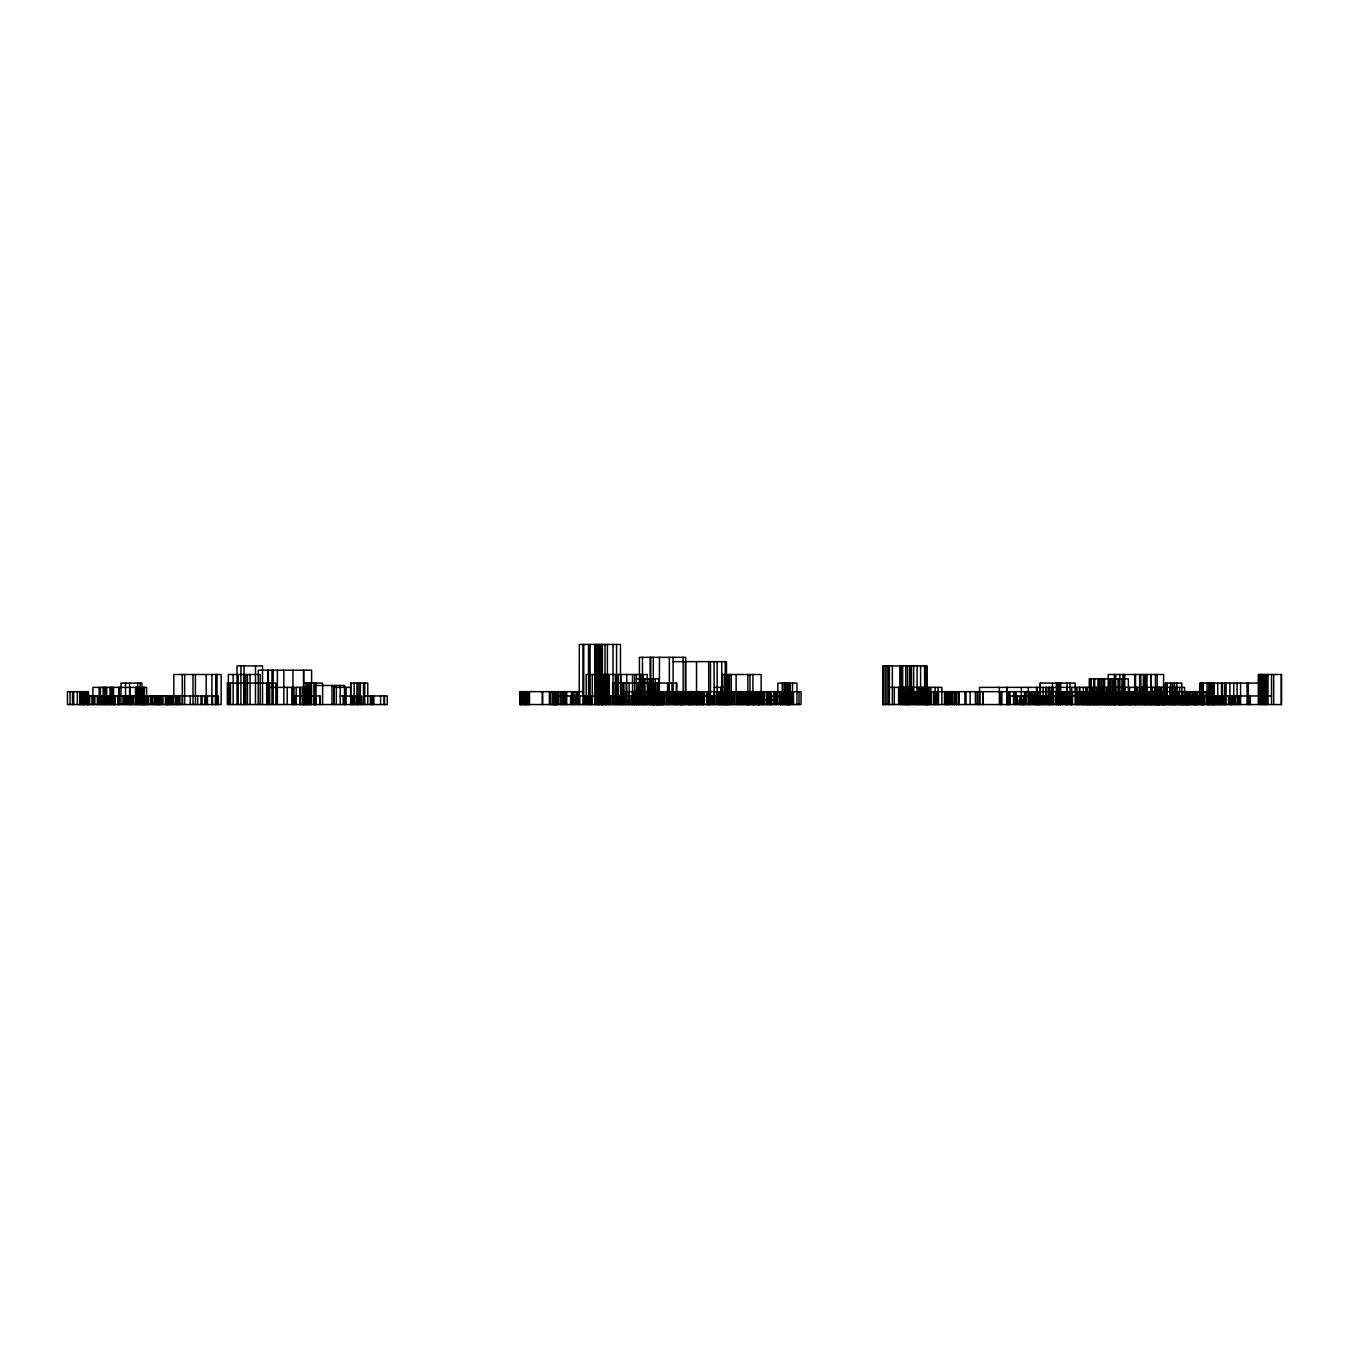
<?xml version="1.0" encoding="UTF-8"?>
<svg xmlns="http://www.w3.org/2000/svg" width="1349" height="1349" viewBox="0 0 1349 1349"><rect width="100%" height="100%" fill="white"/><g stroke="black" fill="none" stroke-linecap="round" stroke-linejoin="round"><path stroke-width="1.5" d="M673.117 661.617L726.504 661.617L726.42 704.549M620.473 674.5L586.208 674.5L586.208 704.549M721.648 674.5L761.156 674.5L761.156 704.549M636.391 678.8L658.734 678.8L658.734 704.549M303.744 683.083L322.613 683.083L322.613 704.549M1266.155 683.083L1199.716 683.083L1199.716 704.549M316.02 685.477L344.484 685.477L344.484 704.549M269.665 687.383L305.414 687.383L305.414 704.549M350.757 687.383L333.928 687.383L333.928 704.549M714.177 687.383L727.684 687.383L727.684 704.549M889.362 687.383L941.838 687.383L941.838 704.549M582.937 691.666L519.669 691.666L519.803 704.549M898.586 691.666L1213.426 691.666L1213.291 704.549M340.201 695.966L361.751 696.202L361.751 704.549M363.505 695.966L387.264 695.966L387.264 704.549L227.357 704.549L227.357 683.083L275.887 683.083L275.887 704.549M557.407 695.966L732.591 695.966M736.588 695.966L748.172 695.966M751.966 695.966L748.594 695.966L748.594 704.549M782.96 695.966L771.645 695.966L771.847 704.549M1067.11 695.966L1084.714 695.966M1087.8 695.966L1271.551 695.966M618.23 700.249L625.346 700.249M649.189 700.249L627.926 700.249L627.926 704.549M759.133 700.249L774.09 700.249M907.253 700.249L909.209 700.249M1025.139 700.249L1019.203 700.249L1019.203 704.549M1035.307 700.249L1039.219 700.249L1039.219 704.549M519.669 704.549L801.019 704.549L801.019 691.666L622.024 691.666L622.024 704.549M1281.263 674.5L1281.263 704.549M1273.709 674.5L1273.709 704.549M1271.551 674.5L1271.551 704.549M1267.976 674.5L1267.976 704.549M1267.065 674.5L1266.964 704.549M1266.205 674.5L1266.155 704.549M1265.345 674.5L1265.345 704.549M1264.553 674.5L1264.553 704.549M1263.76 674.5L1263.76 704.549M1262.462 674.5L1262.462 704.549M1261.652 674.5L1261.652 704.549M1261.366 674.5L1261.366 704.549M1260.64 674.5L1260.64 704.549M1259.561 674.5L1259.561 704.549M1258.297 704.549L1258.297 674.5L1281.55 674.5L1281.55 704.549L882.786 704.549L882.786 665.917L926.847 665.917L926.847 704.549M1250.338 695.966L1250.338 704.549M1249.646 695.966L1249.646 704.549M1248.348 683.083L1248.348 704.549M1247.066 683.083L1247.049 704.549M1240.574 683.083L1240.574 704.549M1239.225 695.966L1239.225 704.549M1238.483 695.966L1238.483 704.549M1237.067 683.083L1237.168 704.549M1235.33 695.966L1235.33 704.549M1233.745 683.083L1233.745 704.549L1233.61 695.966M1233.222 695.966L1233.222 704.549M1232.16 695.966L1232.16 704.549M1231.485 695.966L1231.485 704.549M1231.215 695.966L1231.215 704.549M1229.9 683.083L1229.9 704.549M1229.377 695.966L1229.377 704.549M1228.45 695.966L1228.45 704.549M1226.089 683.083L1226.089 704.549M1225.28 695.966L1225.28 704.549M1224.875 695.966L1224.875 704.549M1224.656 683.083L1224.538 704.549M1224.032 695.966L1224.032 704.549M1223.088 695.966L1223.105 704.549M1222.97 695.966L1222.97 704.549M1222.396 683.083L1222.43 704.549M1221.503 683.083L1221.553 704.549M1221.115 695.966L1221.115 704.549M1219.901 695.966L1219.901 704.549M1219.85 695.966L1219.85 704.549M1219.429 695.966L1219.429 704.549M1219.192 695.966L1219.192 704.549M1218.552 695.966L1218.552 704.549M1217.709 683.083L1217.776 704.549M1217.354 695.966L1217.253 704.549M1216.056 695.966L1216.124 704.549M1215.634 695.966L1215.634 704.549M1214.876 695.966L1214.876 704.549M1214.825 695.966L1214.825 704.549M1214.016 683.083L1214.016 704.549M1213.662 683.083L1213.662 704.549M1213.122 695.966L1213.122 704.549M1212.835 691.666L1212.835 704.549M1212.397 683.083L1212.414 704.549M1212.11 695.966L1212.11 704.549M1211.992 695.966L1211.992 704.549M1211.098 683.083L1211.098 704.549M1210.694 695.966L1210.694 704.549M1210.137 683.083L1210.272 704.549M1209.615 691.666L1209.615 704.549M1209.446 695.966L1209.446 704.549M1209.008 691.666L1209.109 704.549M1208.805 683.083L1208.906 704.549M1208.333 695.966L1208.333 704.549M1207.827 695.966L1207.827 704.549M1207.406 691.666L1207.406 704.549M1207.068 683.083L1207.237 704.549M1206.023 691.666L1206.09 704.549M1203.999 695.966L1203.999 704.549M1203.78 691.666L1203.78 704.549M1203.274 683.083L1203.274 704.549M1202.617 695.966L1202.617 704.549M1202.212 695.966L1202.465 704.549M1202.144 695.966L1202.144 704.549M1201.841 683.083L1201.824 704.549M1200.88 683.083L1200.88 704.549M1200.34 691.666L1200.34 704.549M1200.003 695.966L1200.003 704.549M1198.468 695.966L1198.468 704.549M1197.794 691.666L1197.71 704.549M1197.153 691.666L1197.153 704.549M1196.867 695.966L1196.867 704.549L1196.732 691.666M1196.394 691.666L1196.394 704.549M1196.007 691.666L1195.973 704.549M1195.652 691.666L1195.534 704.549M1195.315 691.666L1195.315 704.549M1194.995 691.666L1194.995 704.549M1194.792 691.666L1194.742 704.549M1194.354 691.666L1194.354 704.549M1193.932 691.666L1193.781 704.549M1193.511 691.666L1193.511 704.549M1192.853 691.666L1192.651 704.549M1192.128 691.666L1192.28 704.549M1191.673 704.549L1191.656 695.966L1191.471 704.549M1190.425 691.666L1190.425 704.549M1190.324 695.966L1190.324 704.549M1189.565 695.966L1189.565 704.549M1189.295 691.666L1189.295 704.549M1188.654 695.966L1188.654 704.549M1188.334 695.966L1188.334 704.549M1188.081 691.666L1188.081 704.549M1187.778 695.966L1187.778 704.549M1187.373 691.666L1187.457 704.549M1187.069 691.666L1187.069 704.549M1186.833 691.666L1186.783 704.549M1186.58 691.666L1186.479 704.549M1186.209 691.666L1186.311 704.549M1186.041 695.966L1186.041 704.549M1185.602 695.966L1185.602 704.549M1184.911 695.966L1184.911 704.549M1184.591 704.549L1184.591 687.383L979.526 687.383L979.526 704.549M1184.085 695.966L1184.085 704.549M1183.832 695.966L1183.933 704.549M1183.174 695.966L1183.343 704.549M1182.888 691.666L1183.056 704.549M1182.517 695.966L1182.483 704.549M1181.96 695.966L1182.146 704.549M1181.791 704.549L1181.791 683.083L1165.283 683.083L1165.283 704.549M1181.623 695.966L1181.657 704.549M1181.151 695.966L1181.151 704.549M1181.066 695.966L1181.066 704.549M1180.662 695.966L1180.662 704.549M1179.566 687.383L1179.566 704.549M1178.942 695.966L1178.874 704.549M1178.621 691.666L1178.621 704.549M1178.368 691.666L1178.368 704.549M1177.559 695.966L1177.559 704.549M1176.884 683.083L1176.766 704.549M1176.463 687.383L1176.598 704.549M1175.637 695.966L1175.552 704.549M1175.299 687.383L1175.299 704.549M1174.692 695.966L1174.844 704.549M1174.541 683.083L1174.456 704.549M1174.203 695.966L1174.203 704.549M1173.917 691.666L1173.917 704.549M1173.714 691.666L1173.613 704.549M1173.31 691.666L1173.512 704.549M1172.686 683.083L1172.686 704.549M1172.365 683.083L1172.298 704.549M1171.944 695.966L1171.944 704.549M1171.792 687.383L1171.775 704.549M1171.252 695.966L1171.252 704.549M1170.949 691.666L1170.797 704.549M1170.544 683.083L1170.544 704.549M1169.903 687.383L1169.903 704.549M1168.976 695.966L1168.976 704.549M1168.47 695.966L1168.47 704.549M1168.386 695.966L1168.386 704.549M1167.627 695.966L1167.627 704.549M1167.307 683.083L1167.121 704.549M1166.345 691.666L1166.345 704.549M1165.637 683.083L1165.637 704.549M1164.592 691.666L1164.659 704.549M1164.44 691.666L1164.271 704.549M1164.221 691.666L1164.221 704.549M1163.765 687.383L1163.715 704.549M1163.529 704.549L1163.597 674.5L1108.17 674.5L1108.322 704.549M1162.889 695.966L1163.04 704.549M1162.804 691.666L1162.619 704.549M1162.467 695.966L1162.467 704.549M1161.894 691.666L1161.826 704.549M1161.607 687.383L1161.523 704.549M1161.236 687.383L1161.236 704.549M1160.899 691.666L1160.899 704.549M1159.82 687.383L1159.82 704.549M1159.516 687.383L1159.516 704.549M1159.213 691.666L1159.213 704.549M1159.044 691.666L1159.027 704.549M1158.909 687.383L1158.707 704.549M1158.369 695.966L1158.369 704.549M1158.336 691.666L1158.336 704.549M1158.049 687.383L1158.049 704.549M1157.678 691.666L1157.746 704.549M1157.493 691.666L1157.493 704.549M1157.172 674.5L1157.155 704.549M1156.683 687.383L1156.683 704.549M1156.633 695.966L1156.633 704.549M1156.127 704.549L1156.127 691.666L1155.941 704.549M1155.435 674.5L1155.435 704.549M1155.048 691.666L1155.216 704.549M1154.896 687.383L1154.795 704.549M1154.491 695.966L1154.491 704.549M1154.002 695.966L1154.002 704.549M1153.749 695.966L1153.749 704.549M1153.344 691.666L1153.344 704.549M1153.108 691.666L1153.108 704.549M1152.417 687.383L1152.417 704.549M1151.81 695.966L1151.81 704.549M1151.405 691.666L1151.405 704.549M1151.304 674.5L1151.304 704.549M1150.815 674.5L1150.933 704.549M1150.68 695.966L1150.714 704.549M1150.039 691.666L1150.039 704.549M1149.803 695.966L1149.719 704.549M1149.5 691.666L1149.5 704.549M1149.23 691.666L1149.196 704.549M1148.758 691.666L1148.64 704.549L1148.454 695.966M1148.066 691.666L1148.066 704.549M1147.695 691.666L1147.712 704.549M1147.577 691.666L1147.392 704.549M1146.903 687.383L1146.903 704.549L1146.751 674.5M1146.481 674.5L1146.296 704.549M1145.992 695.966L1145.992 704.549M1145.857 691.666L1145.857 704.549M1145.537 691.666L1145.486 704.549L1145.284 674.5M1144.879 691.666L1144.896 704.549M1144.778 691.666L1144.677 704.549M1144.525 687.383L1144.306 704.549M1144.053 691.666L1144.205 704.549M1143.783 691.666L1144.003 704.549M1143.615 704.549L1143.581 674.5L1143.261 704.549M1142.788 687.383L1142.687 704.549L1142.451 687.383M1141.591 695.966L1141.591 704.549M1141.203 695.966L1141.203 704.549M1140.782 674.5L1140.9 704.549M1140.428 691.666L1140.461 704.549M1139.669 674.5L1139.669 704.549M1139.247 695.966L1139.365 704.549M1138.978 695.966L1138.978 704.549M1138.539 691.666L1138.573 704.549M1138.134 691.666L1138.303 704.549M1137.763 687.383L1137.713 704.549M1136.752 695.966L1136.752 704.549M1136.229 687.383L1136.229 704.549M1135.807 687.383L1135.807 704.549M1135.521 674.5L1135.521 704.549M1135.082 691.666L1135.082 704.549M1134.947 687.383L1134.779 704.549M1134.678 674.5L1134.678 704.549M1134.172 691.666L1134.071 704.549M1133.565 691.666L1133.396 704.549M1133.059 691.666L1133.042 704.549M1132.081 691.666L1132.098 704.549M1131.659 691.666L1131.659 704.549M1131.389 691.666L1131.389 704.549M1131.255 691.666L1131.255 704.549M1131.035 691.666L1131.035 704.549M1130.732 691.666L1130.563 704.549M1130.007 691.666L1130.125 704.549M1129.855 691.666L1129.872 704.549M1129.484 687.383L1129.484 704.549M1129.332 687.383L1129.332 704.549M1129.046 691.666L1128.944 704.549M1128.691 691.666L1128.675 704.549M1128.523 704.549L1128.337 678.8L1089.284 678.8L1089.284 704.549M1128.068 691.666L1128.068 704.549M1127.106 691.666L1127.106 704.549M1126.87 691.666L1126.87 704.549M1126.516 691.666L1126.516 704.549M1126.061 691.666L1126.061 704.549M1125.757 691.666L1125.757 704.549L1125.589 691.666M1125.066 687.383L1125.066 704.549M1124.746 674.5L1124.712 704.549M1124.375 687.383L1124.51 704.549M1124.155 691.666L1124.155 704.549M1123.919 678.8L1123.919 704.549M1123.751 674.5L1123.65 704.549M1123.363 691.666L1123.245 704.549L1123.161 674.5M1122.773 674.5L1122.823 704.549M1122.419 691.666L1122.419 704.549M1122.149 691.666L1122.216 704.549M1121.997 678.8L1121.828 704.549M1121.559 691.666L1121.66 704.549L1121.306 691.666M1120.564 691.666L1120.564 704.549M1120.344 691.666L1120.344 704.549M1119.855 674.5L1119.94 704.549M1119.619 691.666L1119.636 704.549M1119.518 691.666L1119.518 704.549M1119.097 678.8L1119.215 704.549M1118.743 691.666L1118.945 704.549M1118.051 678.8L1118.152 704.549M1117.377 691.666L1117.377 704.549M1116.685 691.666L1116.685 704.549M1115.707 674.5L1115.842 704.549M1115.471 687.383L1115.488 704.549M1115.201 674.5L1115.252 704.549M1114.814 691.666L1114.847 704.549L1114.561 691.666M1114.325 674.5L1114.476 704.549M1114.105 678.8L1114.156 704.549M1113.819 691.666L1113.751 704.549M1113.532 691.666L1113.532 704.549M1113.212 678.8L1113.212 704.549M1112.689 691.666L1112.824 704.549M1112.301 678.8L1112.419 704.549M1111.475 691.666L1111.424 704.549M1111.34 691.666L1111.272 704.549M1110.649 678.8L1110.649 704.549M1110.362 691.666L1110.345 704.549M1109.789 678.8L1109.822 704.549M1109.215 695.966L1109.215 704.549M1108.912 704.549L1108.979 678.8L1108.76 704.549M1108.473 691.666L1108.558 704.549M1108.018 687.383L1108.018 704.549M1107.681 691.666L1107.495 704.549L1107.327 695.966M1106.956 691.666L1106.956 704.549M1106.787 691.666L1106.804 704.549M1106.315 687.383L1106.231 704.549M1105.91 695.966L1105.91 704.549M1105.691 691.666L1105.792 704.549M1104.831 691.666L1104.764 704.549M1104.629 678.8L1104.409 704.549M1104.325 691.666L1104.325 704.549M1103.971 678.8L1104.072 704.549M1103.802 695.966L1103.684 704.549M1103.111 678.8L1103.111 704.549L1102.942 695.966M1102.521 691.666L1102.521 704.549M1102.217 687.383L1102.217 704.549L1102.082 695.966M1101.442 678.8L1101.442 704.549M1101.155 687.383L1101.172 704.549M1100.531 695.966L1100.531 704.549M1099.941 691.666L1099.941 704.549L1099.789 678.8M1099.283 691.666L1099.283 704.549M1098.879 678.8L1098.879 704.549M1098.002 678.8L1098.103 704.549M1097.799 695.966L1097.799 704.549M1097.53 695.966L1097.53 704.549M1097.175 691.666L1097.175 704.549M1096.72 691.666L1096.72 704.549M1096.417 687.383L1096.417 704.549M1095.995 691.666L1095.995 704.549M1095.472 695.966L1095.472 704.549M1095.084 695.966L1095.084 704.549M1094.697 678.8L1094.764 704.549M1094.528 691.666L1094.444 704.549M1093.887 678.8L1093.752 704.549M1093.432 687.383L1093.432 704.549M1093.196 687.383L1093.162 704.549M1092.994 691.666L1092.994 704.549M1092.825 687.383L1092.707 704.549M1091.594 691.666L1091.594 704.549M1091.189 678.8L1091.24 704.549M1090.835 691.666L1090.835 704.549M1090.38 678.8L1090.38 704.549M1090.245 678.8L1090.245 704.549M1089.79 687.383L1089.79 704.549M1088.997 691.666L1088.997 704.549M1088.592 691.666L1088.491 704.549M1088.289 691.666L1088.255 704.549M1087.985 691.666L1087.985 704.549M1087.8 691.666L1087.8 704.549M1087.227 687.383L1087.227 704.549M1086.889 691.666L1086.889 704.549M1086.333 691.666L1086.333 704.549M1086.046 691.666L1086.046 704.549M1085.81 687.383L1085.81 704.549M1085.237 691.666L1085.136 704.549M1084.714 691.666L1084.714 704.549M1083.753 691.666L1083.753 704.549M1083.365 687.383L1083.365 704.549M1082.792 691.666L1082.943 704.549M1082.539 691.666L1082.522 704.549M1082.37 691.666L1082.37 704.549M1081.999 691.666L1081.932 704.549M1080.583 691.666L1080.583 704.549M1079.706 687.383L1079.706 704.549M1079.419 687.383L1079.419 704.549L1079.318 691.666M1078.205 691.666L1078.155 704.549M1077.767 691.666L1077.767 704.549M1077.16 691.666L1077.16 704.549L1076.873 687.383M1076.654 691.666L1076.654 704.549M1076.401 691.666L1076.3 704.549L1076.148 687.383M1075.153 704.549L1075.153 683.083L1040.281 683.083L1040.146 704.549M1072.556 691.666L1072.556 704.549M1071.932 691.666L1071.932 704.549M1071.646 687.383L1071.646 704.549M1071.41 691.666L1071.359 704.549M1070.954 691.666L1071.039 704.549M1070.431 691.666L1070.431 704.549M1070.077 683.083L1070.077 704.549M1067.953 691.666L1068.037 704.549M1067.75 691.666L1067.75 704.549M1067.548 691.666L1067.548 704.549M1067.11 683.083L1067.11 704.549M1066.705 687.383L1066.604 704.549M1065.643 691.666L1065.643 704.549M1064.783 691.666L1064.783 704.549M1064.091 691.666L1064.091 704.549M1062.759 691.666L1062.759 704.549M1061.157 691.666L1061.157 704.549M1060.702 683.083L1060.702 704.549M1060.499 704.549L1060.499 695.966L1010.114 695.966L1010.114 704.549M1060.263 691.666L1060.263 704.549M1059.623 691.666L1059.623 704.549M1059.083 683.083L1059.032 704.549M1058.577 687.383L1058.577 704.549M1058.375 683.083L1058.375 704.549M1058.156 683.083L1058.156 704.549M1057.869 683.083L1057.869 704.549M1056.368 683.083L1056.368 704.549M1056.098 691.666L1056.216 704.549M1055.896 691.666L1056.048 704.549M1053.569 695.966L1053.805 704.549M1053.384 687.383L1053.384 704.549M1052.422 683.083L1052.422 704.549M1052.051 687.383L1052.051 704.549M1050.854 691.666L1050.854 704.549M1049.876 687.383L1049.876 704.549M1049.471 691.666L1049.471 704.549M1049.218 687.383L1049.303 704.549M1048.831 695.966L1048.831 704.549M1048.527 687.383L1048.696 704.549M1047.111 695.966L1047.111 704.549M1046.841 695.966L1046.841 704.549M1046.588 687.383L1046.588 704.549M1045.779 687.383L1045.779 704.549M1044.328 695.966L1044.328 704.549M1043.165 687.383L1043.165 704.549M1042.962 695.966L1042.962 704.549M1042.187 695.966L1042.187 704.549M1041.782 695.966L1041.782 704.549M1040.315 683.083L1040.568 704.549M1039.691 691.666L1039.691 704.549M1038.966 700.249L1039 704.549M1038.258 691.666L1038.308 704.549M1037.853 691.666L1038.039 704.549M1037.28 687.383L1037.448 704.549M1037.128 700.249L1037.128 704.549M1036.504 687.383L1036.572 704.549M1036.302 691.666L1036.319 704.549M1035.594 700.249L1035.61 704.549L1035.358 691.666M1035.223 695.966L1035.223 704.549M1034.245 691.666L1034.245 704.549M1033.418 691.666L1033.418 704.549M1032.036 691.666L1032.036 704.549M1031.833 691.666L1031.833 704.549M1030.771 691.666L1030.771 704.549M1029.422 695.966L1029.422 704.549M1028.865 691.666L1028.865 704.549M1028.596 691.666L1028.596 704.549M1028.225 687.383L1028.208 704.549M1026.167 691.666L1026.167 704.549M1024.97 691.666L1025.139 704.549M1024.566 691.666L1024.566 704.549M1023.756 695.966L1023.756 704.549M1023.52 700.249L1023.52 704.549M1023.385 695.966L1023.385 704.549M1022.964 700.249L1022.964 704.549M1022.289 700.249L1022.289 704.549M1021.345 687.383L1021.277 704.549M1020.788 700.249L1020.788 704.549M1019.945 695.966L1019.945 704.549M1017.483 695.966L1017.483 704.549M1016.101 691.666L1016.101 704.549M1015.173 691.666L1015.19 704.549M1013.571 691.666L1013.571 704.549M1009.861 691.666L1009.861 704.549M1008.597 691.666L1008.597 704.549M1008.344 691.666L1008.344 704.549M1007.754 691.666L1007.754 704.549M1007.315 687.383L1007.315 704.549M1007.062 687.383L1006.944 704.549M1001.835 691.666L1001.835 704.549M1001.211 691.666L1001.211 704.549M1000.317 691.666L1000.317 704.549M999.373 687.383L999.373 704.549M983.168 691.666L983.168 704.549M982.814 691.666L982.814 704.549M979.779 691.666L979.779 704.549M977.806 691.666L977.806 704.549M977.148 691.666L977.148 704.549M975.411 691.666L975.411 704.549M970.133 691.666L970.133 704.549M966.002 691.666L966.002 704.549M964.957 691.666L964.957 704.549M958.954 691.666L958.954 704.549M958.616 691.666L958.616 704.549M956.694 691.666L956.694 704.549M956.323 691.666L956.323 704.549M954.738 691.666L954.738 704.549M954.367 691.666L954.367 704.549M952.63 691.666L952.63 704.549M952.242 691.666L952.242 704.549M950.843 691.666L950.843 704.549M949.544 691.666L949.544 704.549M948.296 691.666L948.296 704.549M947.538 691.666L947.538 704.549M947.133 691.666L947.133 704.549M946.492 691.666L946.492 704.549M946.172 691.666L946.172 704.549M944.502 691.666L944.502 704.549M938.499 691.666L938.499 704.549M938.095 687.383L938.095 704.549M937.808 691.666L937.808 704.549M936.29 691.666L936.29 704.549M935.211 687.383L935.211 704.549M934.368 691.666L934.368 704.549M933.441 691.666L933.441 704.549M931.046 691.666L931.097 704.549L930.759 687.383M930.001 691.666L930.001 704.549M929.073 687.383L929.073 704.549M928.365 691.666L928.264 704.549M927.91 687.383L927.91 704.549M927.707 691.666L927.707 704.549M927.185 691.666L927.185 704.549M926.578 665.917L926.679 704.549M926.409 687.383L926.325 704.549M925.886 687.383L925.886 704.549M925.363 691.666L925.363 704.549L925.094 665.917M924.554 665.917L924.655 704.549M924.048 687.383L924.234 704.549M923.138 691.666L923.138 704.549M922.649 687.383L922.665 704.549M921.974 691.666L921.974 704.549M921.182 687.383L921.249 704.549M920.591 665.917L920.642 704.549M919.748 687.383L919.748 704.549M918.973 691.666L918.973 704.549M918.349 691.666L918.349 704.549L918.332 687.383M918.045 691.666L918.045 704.549M917.118 665.917L917 704.549M916.393 691.666L916.393 704.549M915.954 691.666L915.954 704.549M914.588 691.666L914.588 704.549M913.695 665.917L913.644 704.549M912.362 687.383L912.362 704.549M911.536 665.917L911.418 704.549M910.086 665.917L910.086 704.549M909.631 665.917L909.479 704.549M909.226 687.383L909.209 704.549L909.007 691.666M908.315 700.249L908.315 704.549M908.096 691.666L908.096 704.549M907.523 665.917L907.523 704.549M907.253 691.666L907.253 704.549M906.933 691.666L906.933 704.549M906.09 691.666L906.09 704.549M905.769 665.917L905.769 704.549M905.348 687.383L905.348 704.549M904.673 687.383L904.673 704.549M904.066 687.383L904.066 704.549L903.965 691.666M903.29 687.383L903.307 704.549M902.666 665.917L902.666 704.549M902.043 665.917L902.043 704.549M900.441 665.917L900.491 704.549M900.12 665.917L900.221 704.549M898.586 687.383L898.586 704.549M894.32 687.383L894.32 704.549M892.347 665.917L892.347 704.549M889.362 665.917L889.362 704.549M888.991 665.917L888.991 704.549M888.569 665.917L888.569 704.549M886.984 665.917L886.917 704.549M885.197 665.917L885.197 704.549M883.426 665.917L883.426 704.549M799.03 691.666L799.03 704.549M796.972 704.549L796.972 683.083L777.833 683.083L778.019 704.549M793.482 691.666L793.482 704.549M792.521 683.083L792.521 704.549M791.323 691.666L791.323 704.549M789.35 683.083L789.35 704.549M788.878 691.666L788.878 704.549M788.524 691.666L788.524 704.549M788.17 691.666L788.17 704.549M787.9 683.083L787.681 704.549M787.26 691.666L787.26 704.549M786.737 683.083L786.737 704.549M786.433 683.083L786.282 704.549M785.32 683.083L785.32 704.549M784.713 683.083L784.713 704.549M784.039 683.083L784.039 704.549M782.96 691.666L782.96 704.549M782.589 691.666L782.589 704.549M782.235 683.083L782.235 704.549M780.633 691.666L780.633 704.549M780.413 691.666L780.413 704.549M780.194 691.666L780.194 704.549M776.484 691.666L776.484 704.549M775.877 691.666L775.877 704.549M774.562 691.666L774.562 704.549M774.09 691.666L774.09 704.549M771.324 691.666L771.324 704.549M771.021 691.666L771.021 704.549M770.212 700.249L770.212 704.549M769.79 691.666L769.79 704.549M769.486 691.666L769.486 704.549M769.318 691.666L769.318 704.549M768.087 691.666L768.087 704.549M767.969 700.249L767.969 704.549M767.193 691.666L767.193 704.549M766.704 700.249L766.704 704.549M766.232 691.666L766.232 704.549M764.242 691.666L764.242 704.549M763.517 691.666L763.517 704.549M762.758 691.666L762.758 704.549M762.623 691.666L762.623 704.549M760.431 691.666L760.431 704.549M759.656 691.666L759.656 704.549M759.369 691.666L759.369 704.549M759.133 691.666L759.133 704.549M758.829 691.666L758.829 704.549M758.593 691.666L758.526 704.549M758.408 691.666L758.374 704.549M757.936 691.666L757.936 704.549M757.75 691.666L757.75 704.549M756.705 691.666L756.688 704.549M755.929 691.666L755.929 704.549M755.255 691.666L755.103 704.549M754.833 691.666L754.833 704.549M754.361 691.666L754.361 704.549M753.669 691.666L753.669 704.549M752.911 674.5L752.911 704.549M752.067 691.666L751.966 704.549M750.887 691.666L750.887 704.549M749.993 674.5L749.993 704.549M749.386 691.666L749.386 704.549M749.015 691.666L749.015 704.549M748.442 691.666L748.442 704.549M748.172 691.666L748.172 704.549M747.852 674.5L747.852 704.549M747.565 691.666L747.531 704.549M746.638 695.966L746.638 704.549M746.267 691.666L746.267 704.549M745.272 691.666L745.272 704.549M745.019 691.666L745.019 704.549M744.21 691.666L744.108 704.549M743.586 691.666L743.586 704.549M742.439 691.666L742.439 704.549M742.051 691.666L742.051 704.549M741.528 695.966L741.528 704.549M740.854 691.666L740.854 704.549M739.606 691.666L739.69 704.549M739.303 691.666L739.303 704.549M738.797 691.666L738.797 704.549M737.498 691.666L737.498 704.549M736.588 691.666L736.588 704.549M736.116 674.5L736.116 704.549M734.278 691.666L734.278 704.549M733.62 691.666L733.671 704.549M732.709 691.666L732.591 704.549M731.276 674.5L731.242 704.549L731.124 691.666M730.231 695.966L730.231 704.549M729.505 674.5L729.505 704.549M728.915 691.666L728.882 704.549M728.325 674.5L728.325 704.549M727.937 691.666L727.937 704.549M726.976 691.666L726.976 704.549M726.723 674.5L726.774 704.549M726.133 691.666L726.133 704.549M725.644 691.666L725.644 704.549M725.273 674.5L725.273 704.549L725.222 661.617M724.717 691.666L724.717 704.549M724.008 691.666L724.008 704.549M723.739 691.666L723.739 704.549M723.452 695.966L723.452 704.549M722.676 674.5L722.676 704.549M722.339 674.5L722.44 704.549M721.732 661.617L721.648 704.549M721.563 691.666L721.563 704.549M721.074 687.383L721.074 704.549M720.737 687.383L720.737 704.549M719.759 691.666L719.759 704.549M719.371 691.666L719.371 704.549M719.219 691.666L719.219 704.549M718.292 691.666L718.376 704.549M717.162 661.617L717.162 704.549M716.386 691.666L716.386 704.549M714.785 695.966L714.785 704.549M714.059 661.617L714.177 704.549M713.857 691.666L713.857 704.549M712.474 695.966L712.525 704.549M711.311 695.966L711.311 704.549M710.451 661.617L710.518 704.549M710.215 691.666L710.215 704.549M709.54 691.666L709.54 704.549M709.018 691.666L709.169 704.549M708.697 661.617L708.731 704.549L708.596 691.666M708.343 691.666L708.343 704.549M707.803 691.666L707.803 704.549M707.314 691.666L707.534 704.549M706.572 691.666L706.572 704.549M704.448 691.666L704.245 704.549M703.841 695.966L703.841 704.549M703.47 691.666L703.47 704.549M703.234 691.666L703.234 704.549M702.374 691.666L702.374 704.549M702.053 691.666L702.053 704.549M701.413 691.666L701.413 704.549M701.126 695.966L701.126 704.549M700.384 691.666L700.384 704.549M699.844 695.966L699.844 704.549M699.153 691.666L699.406 704.549M698.681 695.966L698.681 704.549M697.922 691.666L697.922 704.549M697.045 695.966L697.045 704.549M696.64 691.666L696.775 704.549M696.522 661.617L696.522 704.549M696.236 695.966L696.236 704.549M695.865 695.966L695.865 704.549L695.73 691.666M695.308 691.666L695.308 704.549M694.263 691.666L694.077 704.549L694.061 695.966M693.319 695.966L693.319 704.549M692.627 691.666L692.627 704.549M692.222 691.666L692.121 704.549M691.835 695.966L691.835 704.549L691.784 691.666M691.379 691.666L691.413 704.549M690.992 695.966L690.992 704.549M690.418 691.666L690.418 704.549M690.047 691.666L690.047 704.549M689.592 691.666L689.761 704.549M689.103 691.666L689.103 704.549M688.901 691.666L688.766 704.549M688.479 691.666L688.648 704.549M687.417 691.666L687.434 704.549M685.899 704.549L685.714 657.334L639.392 657.334L639.392 704.549M685.343 661.617L685.343 704.549M684.786 691.666L684.786 704.549M684.247 691.666L684.247 704.549M683.15 657.334L683.15 704.549M682.83 691.666L682.83 704.549M682.729 691.666L682.645 704.549M682.409 691.666L682.409 704.549M681.785 695.966L681.785 704.549M681.329 691.666L681.245 704.549M681.009 704.549L680.874 691.666L680.722 704.549M680.419 695.966L680.419 704.549M680.081 691.666L680.081 704.549M679.711 695.966L679.711 704.549M678.935 691.666L678.935 704.549L678.884 695.966M677.653 691.666L677.653 704.549M677.164 695.966L677.164 704.549M676.793 704.549L676.793 683.083L612.631 683.083L612.733 704.549M676.355 683.083L676.355 704.549M674.264 691.666L674.264 704.549M674.028 691.666L674.028 704.549M673.674 691.666L673.674 704.549M673.117 657.334L673.117 704.549M672.055 683.083L672.055 704.549M670.571 691.666L670.554 704.549M669.34 657.334L669.34 704.549M669.138 695.966L669.138 704.549M668.008 683.083L668.008 704.549M667.536 683.083L667.603 704.549M667.03 695.966L667.03 704.549M666.254 691.666L666.457 704.549M664.686 691.666L664.686 704.549M664.062 691.666L664.062 704.549M663.523 691.666L663.523 704.549M663.152 691.666L663.152 704.549M662.814 691.666L662.797 704.549M662.561 691.666L662.561 704.549M662.039 691.666L662.039 704.549M661.786 691.666L661.87 704.549M661.634 695.966L661.634 704.549M661.195 695.966L661.195 704.549M660.352 691.666L660.352 704.549M659.998 691.666L659.998 704.549M659.577 691.666L659.577 704.549M659.476 657.334L659.256 704.549M659.155 683.083L659.138 704.549M658.464 683.083L658.531 704.549M658.211 695.966L658.211 704.549M656.963 683.083L656.929 704.549M656.575 691.666L656.44 704.549M656.17 691.666L656.17 704.549L655.934 695.966M655.327 691.666L655.327 704.549L655.226 678.8M654.855 695.966L654.855 704.549M654.687 683.083L654.518 704.549L654.316 691.666M653.911 683.083L653.911 704.549M653.607 691.666L653.607 704.549M653.338 695.966L653.523 704.549M653.287 657.334L653.287 704.549M652.798 678.8L652.798 704.549M652.478 695.966L652.478 704.549M651.786 691.666L651.786 704.549M651.162 695.966L651.162 704.549M650.977 678.8L650.926 704.549M650.774 657.334L650.774 704.549M650.1 657.334L650.1 704.549M649.662 678.8L649.678 704.549M649.291 678.8L649.189 704.549M648.06 683.083L648.06 704.549M647.368 704.549L647.233 674.5L620.945 674.5L620.945 704.549M646.441 695.966L646.441 704.549M646.019 700.249L646.019 704.549M645.665 691.666L645.665 704.549M645.024 678.8L644.923 704.549M644.451 691.666L644.451 704.549M643.743 678.8L643.743 704.549M643.304 674.5L643.389 704.549M643.119 691.666L643.119 704.549M642.461 657.334L642.461 704.549M642.073 691.666L642.073 704.549M641.449 691.666L641.449 704.549M640.893 674.5L640.893 704.549M640.151 674.5L640.151 704.549M639.106 691.666L639.139 704.549M638.853 683.083L638.903 704.549M638.279 695.966L638.279 704.549M638.01 695.966L638.01 704.549M637.487 683.083L637.487 704.549M636.576 700.249L636.576 704.549M636.391 674.5L636.391 704.549M635.969 691.666L635.969 704.549M634.974 695.966L634.974 704.549M634.536 674.5L634.536 704.549M634.35 691.666L634.35 704.549M634.081 691.666L634.081 704.549M633.288 695.966L633.254 704.549M632.85 695.966L632.85 704.549M632.529 674.5L632.529 704.549L632.479 691.666M631.703 695.966L631.703 704.549M631.096 695.966L631.096 704.549M629.443 700.249L629.443 704.549M629.14 683.083L629.022 704.549M628.6 691.666L628.6 704.549M626.729 674.5L626.83 704.549M626.172 683.083L626.088 704.549M625.649 695.966L625.649 704.549M625.346 691.666L625.346 704.549M623.946 683.083L623.946 704.549M623.255 695.966L623.255 704.549M622.85 683.083L622.85 704.549M621.585 695.966L621.585 704.549M620.473 704.549L620.473 644.451L579.328 644.451L579.159 704.549M619.68 695.966L619.68 704.549M618.533 695.966L618.533 704.549M618.23 674.5L618.23 704.549M617.37 683.083L617.37 704.549M616.577 644.451L616.577 704.549M615.481 683.083L615.481 704.549M615.346 674.5L615.178 704.549M613.373 695.966L613.373 704.549M613.019 644.451L613.019 704.549M610.793 695.966L610.793 704.549M610.541 695.966L610.541 704.549M608.972 674.5L608.972 704.549M608.601 674.5L608.466 704.549M607.404 644.451L607.404 704.549M606.881 674.5L606.881 704.549M605.903 674.5L605.903 704.549M605.414 695.966L605.414 704.549M605.01 644.451L605.01 704.549M604.892 674.5L604.723 704.549M603.087 674.5L603.087 704.549M602.598 674.5L602.699 704.549M602.396 644.451L602.396 704.549M602.126 644.451L602.126 704.549M601.384 644.451L601.587 704.549M601.114 644.451L601.114 704.549M600.963 674.5L600.963 704.549M599.394 695.966L599.394 704.549M599.26 644.451L599.26 704.549M598.99 674.5L598.99 704.549M598.787 644.451L598.551 704.549M598.231 674.5L598.231 704.549M597.422 644.451L597.422 704.549M597.202 674.5L597.202 704.549M595.87 644.451L595.87 704.549M595.685 674.5L595.685 704.549M595.381 695.966L595.381 704.549M594.724 644.451L594.724 704.549M592.262 674.5L592.262 704.549M591.823 695.966L591.823 704.549M590.963 695.966L590.963 704.549M590.154 695.966L590.154 704.549M590.069 644.451L590.069 704.549M589.311 674.5L589.311 704.549M588.552 644.451L588.552 704.549M587.439 695.966L587.439 704.549M586.528 695.966L586.528 704.549M584.555 695.966L584.555 704.549M583.746 644.451L583.746 704.549M582.937 644.451L582.937 704.549M579.817 695.966L579.817 704.549M578.62 691.666L578.62 704.549M577.49 691.666L577.49 704.549M576.006 691.666L576.006 704.549M575.703 695.966L575.703 704.549M574.067 691.666L574.067 704.549M573.156 691.666L573.156 704.549M572.161 691.666L572.161 704.549M571.487 691.666L571.487 704.549M570.543 695.966L570.543 704.549M566.715 691.666L566.715 704.549M566.108 691.666L566.108 704.549M565.13 691.666L565.13 704.549M564.607 691.666L564.607 704.549M563.191 691.666L563.191 704.549M562.297 691.666L562.297 704.549M560.695 691.666L560.695 704.549M560.139 691.666L560.139 704.549M558.199 691.666L558.199 704.549M557.407 691.666L557.407 704.549M556.85 691.666L556.85 704.549M556.496 691.666L556.496 704.549M555.687 691.666L555.687 704.549M555.518 691.666L555.518 704.549M555.215 691.666L555.181 704.549M554.793 691.666L554.793 704.549M554.49 704.549L554.422 691.666L554.22 704.549M553.36 691.666L553.545 704.549M552.938 691.666L552.938 704.549M552.702 691.666L552.702 704.549M550.83 691.666L550.83 704.549M549.734 691.666L549.734 704.549M549.414 691.666L549.414 704.549M542.72 691.666L542.72 704.549M542.214 691.666L542.214 704.549M529.499 691.666L529.499 704.549M528.555 691.666L528.555 704.549M528.049 691.666L528.049 704.549M527.661 691.666L527.661 704.549M526.936 691.666L526.936 704.549M526.65 691.666L526.65 704.549M525.79 691.666L525.79 704.549M525.216 691.666L525.199 704.549M525.031 691.666L525.031 704.549M524.812 691.666L524.812 704.549M523.968 691.666L523.783 704.549M522.957 691.666L523.092 704.549M522.35 691.666L522.35 704.549M521.507 691.666L521.321 704.549M520.899 691.666L520.798 704.549M520.41 691.666L520.41 704.549M520.309 691.666L520.309 704.549M384.549 695.966L384.549 704.549M384.145 695.966L384.145 704.549M380.57 695.966L380.57 704.549M373.842 695.966L373.842 704.549M372.408 695.966L372.408 704.549M371.869 695.966L371.869 704.549M370.688 695.966L370.688 704.549M370.486 695.966L370.419 704.549M367.737 704.549L367.737 683.083L350.639 683.083L350.639 704.549M364.736 683.083L364.736 704.549M363.505 683.083L363.505 704.549M358.8 696.202L358.8 704.549M357.131 683.083L357.131 704.549M356.271 695.966L356.271 704.549M354.534 695.966L354.534 704.549M354.129 683.083L354.129 704.549M353.522 695.966L353.522 704.549M352.207 696.202L352.207 704.549M352.005 695.966L352.005 704.549M350.706 683.083L350.757 704.549M346.052 687.383L346.12 704.549M345.243 687.383L345.243 704.549M344.804 695.966L344.804 704.549M343.202 695.966L343.202 704.549M340.201 685.477L340.201 704.549M336.339 685.477L336.339 704.549M334.232 685.477L334.147 704.549M331.972 685.477L331.972 704.549M320.067 704.549L320.067 695.966L294.318 695.966L294.318 704.549M319.848 695.966L319.848 704.549M316.121 695.966L316.121 704.549M316.02 683.083L316.003 704.549M314.975 683.083L314.975 704.549M314.739 695.966L314.739 704.549M314.57 695.966L314.57 704.549M313.912 683.083L313.912 704.549M311.585 704.549L311.585 670.2L258.249 670.2L258.249 704.549M310.945 683.083L310.945 704.549M310.186 683.083L310.321 704.549M310.152 695.966L310.152 704.549M309.494 683.083L309.494 704.549M308.752 683.083L308.752 704.549M307.639 683.083L307.808 704.549M307.521 683.083L307.521 704.549M307.268 683.083L307.268 704.549M306.712 695.966L306.712 704.549M305.97 683.083L305.97 704.549M305.279 687.383L305.279 704.549M304.773 695.966L304.773 704.549M304.048 695.966L304.048 704.549M303.744 670.2L303.744 704.549M303.508 670.2L303.508 704.549M302.985 687.383L303.07 704.549M302.227 687.383L302.227 704.549M300.271 687.383L300.271 704.549M300.018 687.383L300.018 704.549M296.156 687.383L296.156 704.549M295.971 695.966L295.971 704.549M293.981 687.383L293.981 704.549M292.969 670.2L292.969 704.549M292.531 687.383L292.48 704.549M292.092 687.383L292.092 704.549M287.219 687.383L287.219 704.549M283.846 670.2L283.846 704.549M277.371 670.2L277.371 704.549M273.173 670.2L273.173 704.549M271.975 670.2L271.975 704.549M269.665 683.083L269.665 704.549M268.384 670.2L268.384 704.549M267.692 670.2L267.692 704.549M266.697 683.083L266.697 704.549M262.515 704.549L262.515 665.917L237.019 665.917L237.019 704.549M260.172 704.549L260.172 674.5L228.352 674.5L228.352 704.549M255.484 665.917L255.484 704.549M250.054 674.5L250.054 704.549M247.44 674.5L247.44 704.549M245.737 674.5L245.737 704.549M244.051 665.917L244.051 704.549M243.849 674.5L243.849 704.549M240.915 665.917L240.915 704.549M238.2 674.5L238.2 704.549M233.158 674.5L233.158 704.549M230.443 683.083L230.443 704.549M229.313 683.083L229.313 704.549M218.336 704.549L218.336 695.966L82.896 695.966L82.896 704.549M217.004 674.5L217.004 704.549M216.11 674.5L216.11 704.549M215.857 674.5L215.857 704.549M215.351 695.966L215.351 704.549M212.501 695.966L212.501 704.549M211.911 674.5L211.911 704.549M207.442 695.966L207.442 704.549M206.195 674.5L206.195 704.549M204.677 695.966L204.677 704.549M202.063 695.966L202.063 704.549M201.001 695.966L201.001 704.549M197.645 695.966L197.645 704.549M195.42 674.5L195.42 704.549M193.025 674.5L193.025 704.549M190.26 695.966L190.26 704.549M184.628 674.5L184.628 704.549M182.402 695.966L182.402 704.549L182.233 674.5M179.973 695.966L179.973 704.549M179.215 695.966L179.215 704.549M178.422 695.966L178.473 704.549M177.781 695.966L177.781 704.549M177.461 695.966L177.461 704.549M176.719 695.966L176.854 704.549M175.758 695.966L175.758 704.549M173.836 704.549L173.836 674.5L221.135 674.5L221.135 704.549L67.45 704.549L67.45 691.666L88.511 691.666L88.511 704.549M173.009 695.966L173.009 704.549M171.812 695.966L171.812 704.549M171.019 695.966L171.019 704.549M170.547 695.966L170.547 704.549M169.502 695.966L169.502 704.549M169.097 695.966L169.198 704.549M167.934 695.966L167.934 704.549M167.428 695.966L167.428 704.549M167.141 695.966L167.141 704.549M166.231 695.966L166.231 704.549M165.792 695.966L165.792 704.549M165.354 695.966L165.354 704.549M162.959 695.966L162.959 704.549M162.167 695.966L162.167 704.549M160.632 695.966L160.632 704.549M160.211 695.966L160.211 704.549M160.059 695.966L159.907 704.549M159.57 695.966L159.553 704.549M159.233 695.966L159.233 704.549M158.373 695.966L158.373 704.549M158.035 695.966L158.035 704.549M157.293 695.966L157.293 704.549M156.45 695.966L156.45 704.549M155.725 695.966L155.725 704.549M155.034 695.966L155.034 704.549M154.326 695.966L154.326 704.549M152.504 695.966L152.504 704.549M152.319 695.966L152.319 704.549M150.801 695.966L150.818 704.549M148.744 695.966L148.744 704.549M147.749 695.966L147.749 704.549M146.586 704.549L146.586 687.383L92.912 687.383L92.912 704.549M146.097 695.966L146.097 704.549M144.748 695.966L144.748 704.549M144.63 695.966L144.63 704.549M144.326 687.383L144.326 704.549M143.567 687.383L143.685 704.549M143.281 687.383L143.331 704.549M142.741 695.966L142.741 704.549M142.235 687.383L142.235 704.549M141.932 704.549L141.932 683.083L121.005 683.083L121.005 704.549M141.662 687.383L141.662 704.549M140.701 687.383L140.701 704.549M140.633 695.966L140.633 704.549M140.094 683.083L139.925 704.549M138.525 704.549L138.525 687.383L138.205 704.549M138.003 687.383L138.003 704.549M137.682 683.083L137.682 704.549M136.536 687.383L136.536 704.549M136.08 687.383L136.08 704.549M135.524 687.383L135.541 704.549M133.652 695.966L133.652 704.549M132.067 695.966L132.067 704.549M131.915 695.966L131.915 704.549M131.123 695.966L131.106 704.549M130.668 695.966L130.668 704.549M129.959 687.383L129.959 704.549M129.605 683.083L129.555 704.549M129.2 695.966L129.42 704.549M128.054 695.966L128.054 704.549M127.295 695.966L127.295 704.549M126.182 695.966L126.182 704.549M125.524 683.083L125.524 704.549M124.293 695.966L124.293 704.549M122.978 695.966L122.978 704.549M119.319 687.383L119.319 704.549M119.049 687.383L119.049 704.549M118.56 695.966L118.56 704.549M117.869 695.966L117.869 704.549M115.34 695.966L115.34 704.549M113.771 695.966L113.771 704.549M113.501 687.383L113.552 704.549M112.844 687.383L112.844 704.549M111.36 687.383L111.293 704.549M110.787 687.383L110.787 704.549M110.078 687.383L110.078 704.549M109.842 695.966L109.842 704.549M108.595 695.966L108.595 704.549M108.358 695.966L108.358 704.549M106.672 687.383L106.672 704.549M106.284 687.383L106.284 704.549M105.61 695.966L105.61 704.549M105.323 687.383L105.323 704.549M104.598 687.383L104.598 704.549M103.755 687.383L103.755 704.549M103.114 687.383L103.114 704.549M101.984 695.966L101.984 704.549M101.833 695.966L101.748 704.549M100.382 687.383L100.382 704.549M99.151 687.383L99.151 704.549M98.072 695.966L98.072 704.549M97.297 695.966L97.297 704.549M94.885 695.966L94.885 704.549M93.755 695.966L93.755 704.549M91.934 695.966L91.934 704.549M89.709 695.966L89.709 704.549M88.191 691.666L88.191 704.549M87.887 691.666L87.887 704.549L87.837 695.966M87.129 695.966L87.263 704.549M86.977 691.666L86.977 704.549M85.898 691.666L86.117 704.549M84.953 691.666L84.953 704.549M84.262 691.666L84.262 704.549M83.655 691.666L83.655 704.549M83.52 691.666L83.52 704.549M83.25 691.666L83.25 704.549M82.458 691.666L82.323 704.549M81.024 691.666L81.024 704.549M80.299 691.666L80.299 704.549M77.315 691.666L77.315 704.549M73.689 691.666L73.689 704.549M72.526 691.666L72.526 704.549M70.064 691.666L70.064 704.549M1121.019 704.549L1121.019 691.666L1120.952 704.549M790.312 704.549L790.312 683.083L790.143 704.549M753.417 704.549L753.417 691.666L753.332 704.549M675.832 704.549L675.832 691.666L675.68 704.549M657.924 704.549L657.924 691.666L657.789 704.549M657.267 704.549L657.267 695.966L657.182 704.549M360.318 704.549L360.318 683.083L360.183 704.549M357.687 704.549L357.687 683.083L357.637 704.549M114.294 704.549L114.294 695.966L114.176 704.549M79.726 704.549L79.726 691.666L79.709 704.549"/></g></svg>
